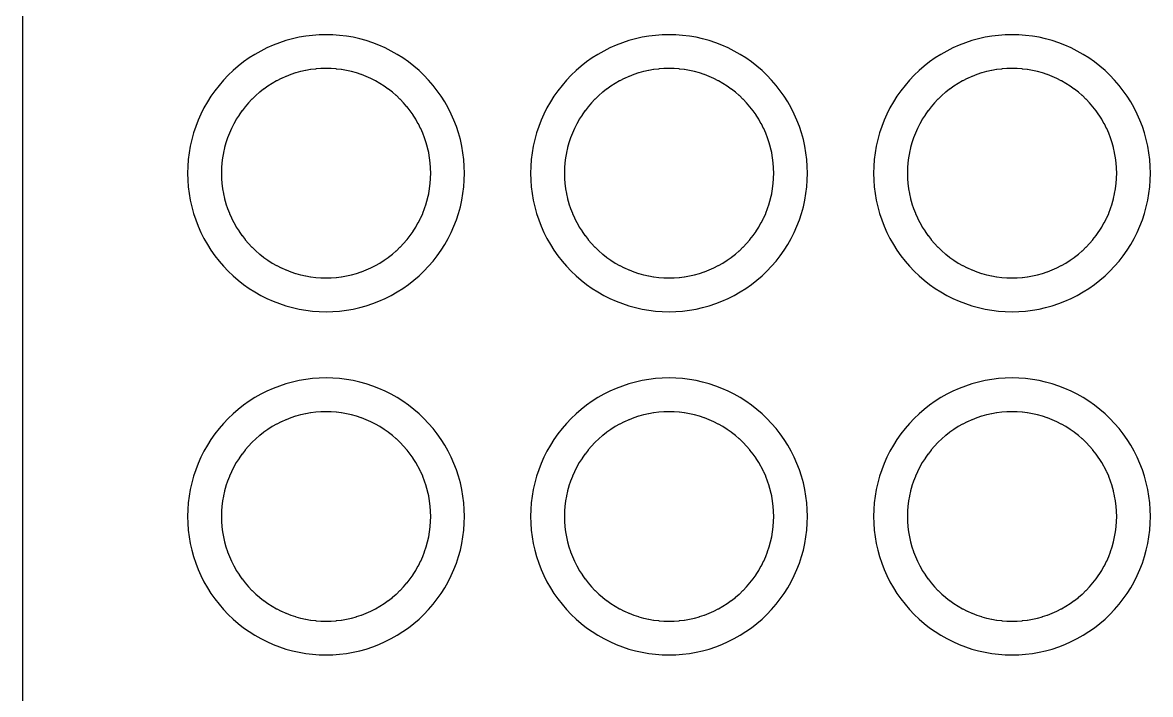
# Model space of a CAD drawing. Header units: millimetres. Extents: x -0.1 to 60, y -80 to 0.1.
# Drawn here: x -0.05 to 16.65, y -17.87 to -7.93 of the extents above; entities that cross this region are included whole.
import ezdxf

# ---------------------------------------------------------------- set-up
doc = ezdxf.new("R2010")
doc.units = ezdxf.units.MM

msp = doc.modelspace()

# ---------------------------------------------------------------- linework, layer by layer
for points in [[(-0.05, 0), (-0.05, -39.505)], [(6.495, -10.16), (6.493, -10.059), (6.485, -9.959), (6.473, -9.859), (6.456, -9.76), (6.434, -9.662), (6.407, -9.565), (6.375, -9.469), (6.339, -9.376), (6.298, -9.284), (6.253, -9.194), (6.203, -9.106), (6.15, -9.021), (6.092, -8.939), (6.03, -8.86), (5.964, -8.783), (5.895, -8.71), (5.822, -8.641), (5.745, -8.575), (5.666, -8.513), (5.584, -8.455), (5.499, -8.402), (5.411, -8.352), (5.321, -8.307), (5.229, -8.266), (5.136, -8.23), (5.04, -8.198), (4.943, -8.171), (4.845, -8.149), (4.746, -8.132), (4.646, -8.12), (4.546, -8.112), (4.445, -8.11), (4.344, -8.112), (4.244, -8.12), (4.144, -8.132), (4.045, -8.149), (3.947, -8.171), (3.85, -8.198), (3.754, -8.23), (3.661, -8.266), (3.569, -8.307), (3.479, -8.352), (3.391, -8.402), (3.306, -8.455), (3.224, -8.513), (3.145, -8.575), (3.068, -8.641), (2.995, -8.71), (2.926, -8.783), (2.86, -8.86), (2.798, -8.939), (2.74, -9.021), (2.687, -9.106), (2.637, -9.194), (2.592, -9.284), (2.551, -9.376), (2.515, -9.469), (2.483, -9.565), (2.456, -9.662), (2.434, -9.76), (2.417, -9.859), (2.405, -9.959), (2.397, -10.059), (2.395, -10.16), (2.397, -10.261), (2.405, -10.361), (2.417, -10.461), (2.434, -10.56), (2.456, -10.658), (2.483, -10.755), (2.515, -10.851), (2.551, -10.944), (2.592, -11.036), (2.637, -11.126), (2.687, -11.214), (2.74, -11.299), (2.798, -11.381), (2.86, -11.46), (2.926, -11.537), (2.995, -11.61), (3.068, -11.679), (3.145, -11.745), (3.224, -11.807), (3.306, -11.865), (3.391, -11.918), (3.479, -11.968), (3.569, -12.013), (3.661, -12.054), (3.754, -12.09), (3.85, -12.122), (3.947, -12.149), (4.045, -12.171), (4.144, -12.188), (4.244, -12.2), (4.344, -12.208), (4.445, -12.21), (4.546, -12.208), (4.646, -12.2), (4.746, -12.188), (4.845, -12.171), (4.943, -12.149), (5.04, -12.122), (5.136, -12.09), (5.229, -12.054), (5.321, -12.013), (5.411, -11.968), (5.499, -11.918), (5.584, -11.865), (5.666, -11.807), (5.745, -11.745), (5.822, -11.679), (5.895, -11.61), (5.964, -11.537), (6.03, -11.46), (6.092, -11.381), (6.15, -11.299), (6.203, -11.214), (6.253, -11.126), (6.298, -11.036), (6.339, -10.944), (6.375, -10.851), (6.407, -10.755), (6.434, -10.658), (6.456, -10.56), (6.473, -10.461), (6.485, -10.361), (6.493, -10.261), (6.495, -10.16)], [(11.575, -10.16), (11.573, -10.059), (11.565, -9.959), (11.553, -9.859), (11.536, -9.76), (11.514, -9.662), (11.487, -9.565), (11.455, -9.469), (11.419, -9.376), (11.378, -9.284), (11.333, -9.194), (11.283, -9.106), (11.23, -9.021), (11.172, -8.939), (11.11, -8.86), (11.044, -8.783), (10.975, -8.71), (10.902, -8.641), (10.825, -8.575), (10.746, -8.513), (10.664, -8.455), (10.579, -8.402), (10.491, -8.352), (10.401, -8.307), (10.309, -8.266), (10.216, -8.23), (10.12, -8.198), (10.023, -8.171), (9.925, -8.149), (9.826, -8.132), (9.726, -8.12), (9.626, -8.112), (9.525, -8.11), (9.424, -8.112), (9.324, -8.12), (9.224, -8.132), (9.125, -8.149), (9.027, -8.171), (8.93, -8.198), (8.834, -8.23), (8.741, -8.266), (8.649, -8.307), (8.559, -8.352), (8.471, -8.402), (8.386, -8.455), (8.304, -8.513), (8.225, -8.575), (8.148, -8.641), (8.075, -8.71), (8.006, -8.783), (7.94, -8.86), (7.878, -8.939), (7.82, -9.021), (7.767, -9.106), (7.717, -9.194), (7.672, -9.284), (7.631, -9.376), (7.595, -9.469), (7.563, -9.565), (7.536, -9.662), (7.514, -9.76), (7.497, -9.859), (7.485, -9.959), (7.477, -10.059), (7.475, -10.16), (7.477, -10.261), (7.485, -10.361), (7.497, -10.461), (7.514, -10.56), (7.536, -10.658), (7.563, -10.755), (7.595, -10.851), (7.631, -10.944), (7.672, -11.036), (7.717, -11.126), (7.767, -11.214), (7.82, -11.299), (7.878, -11.381), (7.94, -11.46), (8.006, -11.537), (8.075, -11.61), (8.148, -11.679), (8.225, -11.745), (8.304, -11.807), (8.386, -11.865), (8.471, -11.918), (8.559, -11.968), (8.649, -12.013), (8.741, -12.054), (8.834, -12.09), (8.93, -12.122), (9.027, -12.149), (9.125, -12.171), (9.224, -12.188), (9.324, -12.2), (9.424, -12.208), (9.525, -12.21), (9.626, -12.208), (9.726, -12.2), (9.826, -12.188), (9.925, -12.171), (10.023, -12.149), (10.12, -12.122), (10.216, -12.09), (10.309, -12.054), (10.401, -12.013), (10.491, -11.968), (10.579, -11.918), (10.664, -11.865), (10.746, -11.807), (10.825, -11.745), (10.902, -11.679), (10.975, -11.61), (11.044, -11.537), (11.11, -11.46), (11.172, -11.381), (11.23, -11.299), (11.283, -11.214), (11.333, -11.126), (11.378, -11.036), (11.419, -10.944), (11.455, -10.851), (11.487, -10.755), (11.514, -10.658), (11.536, -10.56), (11.553, -10.461), (11.565, -10.361), (11.573, -10.261), (11.575, -10.16)], [(16.655, -10.16), (16.653, -10.059), (16.645, -9.959), (16.633, -9.859), (16.616, -9.76), (16.594, -9.662), (16.567, -9.565), (16.535, -9.469), (16.499, -9.376), (16.458, -9.284), (16.413, -9.194), (16.363, -9.106), (16.31, -9.021), (16.252, -8.939), (16.19, -8.86), (16.124, -8.783), (16.055, -8.71), (15.982, -8.641), (15.905, -8.575), (15.826, -8.513), (15.744, -8.455), (15.659, -8.402), (15.571, -8.352), (15.481, -8.307), (15.389, -8.266), (15.296, -8.23), (15.2, -8.198), (15.103, -8.171), (15.005, -8.149), (14.906, -8.132), (14.806, -8.12), (14.706, -8.112), (14.605, -8.11), (14.504, -8.112), (14.404, -8.12), (14.304, -8.132), (14.205, -8.149), (14.107, -8.171), (14.01, -8.198), (13.914, -8.23), (13.821, -8.266), (13.729, -8.307), (13.639, -8.352), (13.551, -8.402), (13.466, -8.455), (13.384, -8.513), (13.305, -8.575), (13.228, -8.641), (13.155, -8.71), (13.086, -8.783), (13.02, -8.86), (12.958, -8.939), (12.9, -9.021), (12.847, -9.106), (12.797, -9.194), (12.752, -9.284), (12.711, -9.376), (12.675, -9.469), (12.643, -9.565), (12.616, -9.662), (12.594, -9.76), (12.577, -9.859), (12.565, -9.959), (12.557, -10.059), (12.555, -10.16), (12.557, -10.261), (12.565, -10.361), (12.577, -10.461), (12.594, -10.56), (12.616, -10.658), (12.643, -10.755), (12.675, -10.851), (12.711, -10.944), (12.752, -11.036), (12.797, -11.126), (12.847, -11.214), (12.9, -11.299), (12.958, -11.381), (13.02, -11.46), (13.086, -11.537), (13.155, -11.61), (13.228, -11.679), (13.305, -11.745), (13.384, -11.807), (13.466, -11.865), (13.551, -11.918), (13.639, -11.968), (13.729, -12.013), (13.821, -12.054), (13.914, -12.09), (14.01, -12.122), (14.107, -12.149), (14.205, -12.171), (14.304, -12.188), (14.404, -12.2), (14.504, -12.208), (14.605, -12.21), (14.706, -12.208), (14.806, -12.2), (14.906, -12.188), (15.005, -12.171), (15.103, -12.149), (15.2, -12.122), (15.296, -12.09), (15.389, -12.054), (15.481, -12.013), (15.571, -11.968), (15.659, -11.918), (15.744, -11.865), (15.826, -11.807), (15.905, -11.745), (15.982, -11.679), (16.055, -11.61), (16.124, -11.537), (16.19, -11.46), (16.252, -11.381), (16.31, -11.299), (16.363, -11.214), (16.413, -11.126), (16.458, -11.036), (16.499, -10.944), (16.535, -10.851), (16.567, -10.755), (16.594, -10.658), (16.616, -10.56), (16.633, -10.461), (16.645, -10.361), (16.653, -10.261), (16.655, -10.16)], [(5.995, -10.16), (5.995, -10.16), (5.995, -10.159), (5.993, -10.085), (5.993, -10.083), (5.988, -10.009), (5.987, -10.007), (5.978, -9.934), (5.978, -9.931), (5.965, -9.859), (5.965, -9.856), (5.949, -9.785), (5.948, -9.782), (5.929, -9.711), (5.928, -9.709), (5.905, -9.639), (5.904, -9.637), (5.877, -9.568), (5.877, -9.566), (5.847, -9.498), (5.846, -9.496), (5.813, -9.43), (5.811, -9.428), (5.775, -9.364), (5.774, -9.362), (5.734, -9.3), (5.733, -9.298), (5.691, -9.238), (5.689, -9.236), (5.644, -9.178), (5.642, -9.176), (5.594, -9.12), (5.593, -9.118), (5.542, -9.065), (5.54, -9.063), (5.487, -9.012), (5.485, -9.011), (5.429, -8.963), (5.427, -8.961), (5.369, -8.916), (5.367, -8.914), (5.307, -8.872), (5.305, -8.871), (5.243, -8.831), (5.241, -8.83), (5.177, -8.794), (5.175, -8.792), (5.109, -8.759), (5.107, -8.758), (5.039, -8.728), (5.037, -8.728), (4.968, -8.701), (4.966, -8.7), (4.896, -8.677), (4.894, -8.676), (4.823, -8.657), (4.82, -8.656), (4.749, -8.64), (4.746, -8.64), (4.674, -8.627), (4.671, -8.627), (4.598, -8.618), (4.596, -8.617), (4.522, -8.612), (4.52, -8.612), (4.446, -8.61), (4.444, -8.61), (4.37, -8.612), (4.368, -8.612), (4.294, -8.617), (4.292, -8.618), (4.219, -8.627), (4.216, -8.627), (4.144, -8.64), (4.141, -8.64), (4.07, -8.656), (4.067, -8.657), (3.996, -8.676), (3.994, -8.677), (3.924, -8.7), (3.922, -8.701), (3.853, -8.728), (3.851, -8.728), (3.783, -8.758), (3.781, -8.759), (3.715, -8.792), (3.713, -8.794), (3.649, -8.83), (3.647, -8.831), (3.585, -8.871), (3.583, -8.872), (3.523, -8.914), (3.521, -8.916), (3.463, -8.961), (3.461, -8.963), (3.405, -9.011), (3.403, -9.012), (3.35, -9.063), (3.348, -9.065), (3.297, -9.118), (3.296, -9.12), (3.248, -9.176), (3.246, -9.178), (3.201, -9.236), (3.199, -9.238), (3.157, -9.298), (3.156, -9.3), (3.116, -9.362), (3.115, -9.364), (3.079, -9.428), (3.077, -9.43), (3.044, -9.496), (3.043, -9.498), (3.013, -9.566), (3.013, -9.568), (2.986, -9.637), (2.985, -9.639), (2.962, -9.709), (2.961, -9.711), (2.942, -9.782), (2.941, -9.785), (2.925, -9.856), (2.925, -9.859), (2.912, -9.931), (2.912, -9.934), (2.903, -10.007), (2.902, -10.009), (2.897, -10.083), (2.897, -10.085), (2.895, -10.159), (2.895, -10.161), (2.897, -10.235), (2.897, -10.237), (2.902, -10.311), (2.903, -10.313), (2.912, -10.386), (2.912, -10.389), (2.925, -10.461), (2.925, -10.464), (2.941, -10.535), (2.942, -10.538), (2.961, -10.609), (2.962, -10.611), (2.985, -10.681), (2.986, -10.683), (3.013, -10.752), (3.013, -10.754), (3.043, -10.822), (3.044, -10.824), (3.077, -10.89), (3.079, -10.892), (3.115, -10.956), (3.116, -10.958), (3.156, -11.02), (3.157, -11.022), (3.199, -11.082), (3.201, -11.084), (3.246, -11.142), (3.248, -11.144), (3.296, -11.2), (3.297, -11.202), (3.348, -11.255), (3.35, -11.257), (3.403, -11.308), (3.405, -11.309), (3.461, -11.357), (3.463, -11.359), (3.521, -11.404), (3.523, -11.406), (3.583, -11.448), (3.585, -11.449), (3.647, -11.489), (3.649, -11.49), (3.713, -11.526), (3.715, -11.528), (3.781, -11.561), (3.783, -11.562), (3.851, -11.592), (3.853, -11.592), (3.922, -11.619), (3.924, -11.62), (3.994, -11.643), (3.996, -11.644), (4.067, -11.663), (4.07, -11.664), (4.141, -11.68), (4.144, -11.68), (4.216, -11.693), (4.219, -11.693), (4.292, -11.702), (4.294, -11.703), (4.368, -11.708), (4.37, -11.708), (4.444, -11.71), (4.446, -11.71), (4.52, -11.708), (4.522, -11.708), (4.596, -11.703), (4.598, -11.702), (4.671, -11.693), (4.674, -11.693), (4.746, -11.68), (4.749, -11.68), (4.82, -11.664), (4.823, -11.663), (4.894, -11.644), (4.896, -11.643), (4.966, -11.62), (4.968, -11.619), (5.037, -11.592), (5.039, -11.592), (5.107, -11.562), (5.109, -11.561), (5.175, -11.528), (5.177, -11.526), (5.241, -11.49), (5.243, -11.489), (5.305, -11.449), (5.307, -11.448), (5.367, -11.406), (5.369, -11.404), (5.427, -11.359), (5.429, -11.357), (5.485, -11.309), (5.487, -11.308), (5.54, -11.257), (5.542, -11.255), (5.593, -11.202), (5.594, -11.2), (5.642, -11.144), (5.644, -11.142), (5.689, -11.084), (5.691, -11.082), (5.733, -11.022), (5.734, -11.02), (5.774, -10.958), (5.775, -10.956), (5.811, -10.892), (5.813, -10.89), (5.846, -10.824), (5.847, -10.822), (5.877, -10.754), (5.877, -10.752), (5.904, -10.683), (5.905, -10.681), (5.928, -10.611), (5.929, -10.609), (5.948, -10.538), (5.949, -10.535), (5.965, -10.464), (5.965, -10.461), (5.978, -10.389), (5.978, -10.386), (5.987, -10.313), (5.988, -10.311), (5.993, -10.237), (5.993, -10.235), (5.995, -10.161), (5.995, -10.16)], [(11.075, -10.16), (11.075, -10.16), (11.075, -10.159), (11.073, -10.085), (11.073, -10.083), (11.068, -10.009), (11.067, -10.007), (11.058, -9.934), (11.058, -9.931), (11.045, -9.859), (11.045, -9.856), (11.029, -9.785), (11.028, -9.782), (11.009, -9.711), (11.008, -9.709), (10.985, -9.639), (10.984, -9.637), (10.957, -9.568), (10.957, -9.566), (10.927, -9.498), (10.926, -9.496), (10.893, -9.43), (10.891, -9.428), (10.855, -9.364), (10.854, -9.362), (10.814, -9.3), (10.813, -9.298), (10.771, -9.238), (10.769, -9.236), (10.724, -9.178), (10.722, -9.176), (10.674, -9.12), (10.673, -9.118), (10.622, -9.065), (10.62, -9.063), (10.567, -9.012), (10.565, -9.011), (10.509, -8.963), (10.507, -8.961), (10.449, -8.916), (10.447, -8.914), (10.387, -8.872), (10.385, -8.871), (10.323, -8.831), (10.321, -8.83), (10.257, -8.794), (10.255, -8.792), (10.189, -8.759), (10.187, -8.758), (10.119, -8.728), (10.117, -8.728), (10.048, -8.701), (10.046, -8.7), (9.976, -8.677), (9.974, -8.676), (9.903, -8.657), (9.9, -8.656), (9.829, -8.64), (9.826, -8.64), (9.754, -8.627), (9.751, -8.627), (9.678, -8.618), (9.676, -8.617), (9.602, -8.612), (9.6, -8.612), (9.526, -8.61), (9.524, -8.61), (9.45, -8.612), (9.448, -8.612), (9.374, -8.617), (9.372, -8.618), (9.299, -8.627), (9.296, -8.627), (9.224, -8.64), (9.221, -8.64), (9.15, -8.656), (9.147, -8.657), (9.076, -8.676), (9.074, -8.677), (9.004, -8.7), (9.002, -8.701), (8.933, -8.728), (8.931, -8.728), (8.863, -8.758), (8.861, -8.759), (8.795, -8.792), (8.793, -8.794), (8.729, -8.83), (8.727, -8.831), (8.665, -8.871), (8.663, -8.872), (8.603, -8.914), (8.601, -8.916), (8.543, -8.961), (8.541, -8.963), (8.485, -9.011), (8.483, -9.012), (8.43, -9.063), (8.428, -9.065), (8.377, -9.118), (8.376, -9.12), (8.328, -9.176), (8.326, -9.178), (8.281, -9.236), (8.279, -9.238), (8.237, -9.298), (8.236, -9.3), (8.196, -9.362), (8.195, -9.364), (8.159, -9.428), (8.157, -9.43), (8.124, -9.496), (8.123, -9.498), (8.093, -9.566), (8.093, -9.568), (8.066, -9.637), (8.065, -9.639), (8.042, -9.709), (8.041, -9.711), (8.022, -9.782), (8.021, -9.785), (8.005, -9.856), (8.005, -9.859), (7.992, -9.931), (7.992, -9.934), (7.983, -10.007), (7.982, -10.009), (7.977, -10.083), (7.977, -10.085), (7.975, -10.159), (7.975, -10.161), (7.977, -10.235), (7.977, -10.237), (7.982, -10.311), (7.983, -10.313), (7.992, -10.386), (7.992, -10.389), (8.005, -10.461), (8.005, -10.464), (8.021, -10.535), (8.022, -10.538), (8.041, -10.609), (8.042, -10.611), (8.065, -10.681), (8.066, -10.683), (8.093, -10.752), (8.093, -10.754), (8.123, -10.822), (8.124, -10.824), (8.157, -10.89), (8.159, -10.892), (8.195, -10.956), (8.196, -10.958), (8.236, -11.02), (8.237, -11.022), (8.279, -11.082), (8.281, -11.084), (8.326, -11.142), (8.328, -11.144), (8.376, -11.2), (8.377, -11.202), (8.428, -11.255), (8.43, -11.257), (8.483, -11.308), (8.485, -11.309), (8.541, -11.357), (8.543, -11.359), (8.601, -11.404), (8.603, -11.406), (8.663, -11.448), (8.665, -11.449), (8.727, -11.489), (8.729, -11.49), (8.793, -11.526), (8.795, -11.528), (8.861, -11.561), (8.863, -11.562), (8.931, -11.592), (8.933, -11.592), (9.002, -11.619), (9.004, -11.62), (9.074, -11.643), (9.076, -11.644), (9.147, -11.663), (9.15, -11.664), (9.221, -11.68), (9.224, -11.68), (9.296, -11.693), (9.299, -11.693), (9.372, -11.702), (9.374, -11.703), (9.448, -11.708), (9.45, -11.708), (9.524, -11.71), (9.526, -11.71), (9.6, -11.708), (9.602, -11.708), (9.676, -11.703), (9.678, -11.702), (9.751, -11.693), (9.754, -11.693), (9.826, -11.68), (9.829, -11.68), (9.9, -11.664), (9.903, -11.663), (9.974, -11.644), (9.976, -11.643), (10.046, -11.62), (10.048, -11.619), (10.117, -11.592), (10.119, -11.592), (10.187, -11.562), (10.189, -11.561), (10.255, -11.528), (10.257, -11.526), (10.321, -11.49), (10.323, -11.489), (10.385, -11.449), (10.387, -11.448), (10.447, -11.406), (10.449, -11.404), (10.507, -11.359), (10.509, -11.357), (10.565, -11.309), (10.567, -11.308), (10.62, -11.257), (10.622, -11.255), (10.673, -11.202), (10.674, -11.2), (10.722, -11.144), (10.724, -11.142), (10.769, -11.084), (10.771, -11.082), (10.813, -11.022), (10.814, -11.02), (10.854, -10.958), (10.855, -10.956), (10.891, -10.892), (10.893, -10.89), (10.926, -10.824), (10.927, -10.822), (10.957, -10.754), (10.957, -10.752), (10.984, -10.683), (10.985, -10.681), (11.008, -10.611), (11.009, -10.609), (11.028, -10.538), (11.029, -10.535), (11.045, -10.464), (11.045, -10.461), (11.058, -10.389), (11.058, -10.386), (11.067, -10.313), (11.068, -10.311), (11.073, -10.237), (11.073, -10.235), (11.075, -10.161), (11.075, -10.16)], [(16.155, -10.16), (16.155, -10.16), (16.155, -10.159), (16.153, -10.085), (16.153, -10.083), (16.148, -10.009), (16.147, -10.007), (16.138, -9.934), (16.138, -9.931), (16.125, -9.859), (16.125, -9.856), (16.109, -9.785), (16.108, -9.782), (16.089, -9.711), (16.088, -9.709), (16.065, -9.639), (16.064, -9.637), (16.037, -9.568), (16.037, -9.566), (16.007, -9.498), (16.006, -9.496), (15.973, -9.43), (15.971, -9.428), (15.935, -9.364), (15.934, -9.362), (15.894, -9.3), (15.893, -9.298), (15.851, -9.238), (15.849, -9.236), (15.804, -9.178), (15.802, -9.176), (15.754, -9.12), (15.753, -9.118), (15.702, -9.065), (15.7, -9.063), (15.647, -9.012), (15.645, -9.011), (15.589, -8.963), (15.587, -8.961), (15.529, -8.916), (15.527, -8.914), (15.467, -8.872), (15.465, -8.871), (15.403, -8.831), (15.401, -8.83), (15.337, -8.794), (15.335, -8.792), (15.269, -8.759), (15.267, -8.758), (15.199, -8.728), (15.197, -8.728), (15.128, -8.701), (15.126, -8.7), (15.056, -8.677), (15.054, -8.676), (14.983, -8.657), (14.98, -8.656), (14.909, -8.64), (14.906, -8.64), (14.834, -8.627), (14.831, -8.627), (14.758, -8.618), (14.756, -8.617), (14.682, -8.612), (14.68, -8.612), (14.606, -8.61), (14.604, -8.61), (14.53, -8.612), (14.528, -8.612), (14.454, -8.617), (14.452, -8.618), (14.379, -8.627), (14.376, -8.627), (14.304, -8.64), (14.301, -8.64), (14.23, -8.656), (14.227, -8.657), (14.156, -8.676), (14.154, -8.677), (14.084, -8.7), (14.082, -8.701), (14.013, -8.728), (14.011, -8.728), (13.943, -8.758), (13.941, -8.759), (13.875, -8.792), (13.873, -8.794), (13.809, -8.83), (13.807, -8.831), (13.745, -8.871), (13.743, -8.872), (13.683, -8.914), (13.681, -8.916), (13.623, -8.961), (13.621, -8.963), (13.565, -9.011), (13.563, -9.012), (13.51, -9.063), (13.508, -9.065), (13.457, -9.118), (13.456, -9.12), (13.408, -9.176), (13.406, -9.178), (13.361, -9.236), (13.359, -9.238), (13.317, -9.298), (13.316, -9.3), (13.276, -9.362), (13.275, -9.364), (13.239, -9.428), (13.237, -9.43), (13.204, -9.496), (13.203, -9.498), (13.173, -9.566), (13.173, -9.568), (13.146, -9.637), (13.145, -9.639), (13.122, -9.709), (13.121, -9.711), (13.102, -9.782), (13.101, -9.785), (13.085, -9.856), (13.085, -9.859), (13.072, -9.931), (13.072, -9.934), (13.063, -10.007), (13.062, -10.009), (13.057, -10.083), (13.057, -10.085), (13.055, -10.159), (13.055, -10.161), (13.057, -10.235), (13.057, -10.237), (13.062, -10.311), (13.063, -10.313), (13.072, -10.386), (13.072, -10.389), (13.085, -10.461), (13.085, -10.464), (13.101, -10.535), (13.102, -10.538), (13.121, -10.609), (13.122, -10.611), (13.145, -10.681), (13.146, -10.683), (13.173, -10.752), (13.173, -10.754), (13.203, -10.822), (13.204, -10.824), (13.237, -10.89), (13.239, -10.892), (13.275, -10.956), (13.276, -10.958), (13.316, -11.02), (13.317, -11.022), (13.359, -11.082), (13.361, -11.084), (13.406, -11.142), (13.408, -11.144), (13.456, -11.2), (13.457, -11.202), (13.508, -11.255), (13.51, -11.257), (13.563, -11.308), (13.565, -11.309), (13.621, -11.357), (13.623, -11.359), (13.681, -11.404), (13.683, -11.406), (13.743, -11.448), (13.745, -11.449), (13.807, -11.489), (13.809, -11.49), (13.873, -11.526), (13.875, -11.528), (13.941, -11.561), (13.943, -11.562), (14.011, -11.592), (14.013, -11.592), (14.082, -11.619), (14.084, -11.62), (14.154, -11.643), (14.156, -11.644), (14.227, -11.663), (14.23, -11.664), (14.301, -11.68), (14.304, -11.68), (14.376, -11.693), (14.379, -11.693), (14.452, -11.702), (14.454, -11.703), (14.528, -11.708), (14.53, -11.708), (14.604, -11.71), (14.606, -11.71), (14.68, -11.708), (14.682, -11.708), (14.756, -11.703), (14.758, -11.702), (14.831, -11.693), (14.834, -11.693), (14.906, -11.68), (14.909, -11.68), (14.98, -11.664), (14.983, -11.663), (15.054, -11.644), (15.056, -11.643), (15.126, -11.62), (15.128, -11.619), (15.197, -11.592), (15.199, -11.592), (15.267, -11.562), (15.269, -11.561), (15.335, -11.528), (15.337, -11.526), (15.401, -11.49), (15.403, -11.489), (15.465, -11.449), (15.467, -11.448), (15.527, -11.406), (15.529, -11.404), (15.587, -11.359), (15.589, -11.357), (15.645, -11.309), (15.647, -11.308), (15.7, -11.257), (15.702, -11.255), (15.753, -11.202), (15.754, -11.2), (15.802, -11.144), (15.804, -11.142), (15.849, -11.084), (15.851, -11.082), (15.893, -11.022), (15.894, -11.02), (15.934, -10.958), (15.935, -10.956), (15.971, -10.892), (15.973, -10.89), (16.006, -10.824), (16.007, -10.822), (16.037, -10.754), (16.037, -10.752), (16.064, -10.683), (16.065, -10.681), (16.088, -10.611), (16.089, -10.609), (16.108, -10.538), (16.109, -10.535), (16.125, -10.464), (16.125, -10.461), (16.138, -10.389), (16.138, -10.386), (16.147, -10.313), (16.148, -10.311), (16.153, -10.237), (16.153, -10.235), (16.155, -10.161), (16.155, -10.16)], [(6.495, -15.24), (6.493, -15.139), (6.485, -15.039), (6.473, -14.939), (6.456, -14.84), (6.434, -14.742), (6.407, -14.645), (6.375, -14.549), (6.339, -14.456), (6.298, -14.364), (6.253, -14.274), (6.203, -14.186), (6.15, -14.101), (6.092, -14.019), (6.03, -13.94), (5.964, -13.863), (5.895, -13.79), (5.822, -13.721), (5.745, -13.655), (5.666, -13.593), (5.584, -13.535), (5.499, -13.482), (5.411, -13.432), (5.321, -13.387), (5.229, -13.346), (5.136, -13.31), (5.04, -13.278), (4.943, -13.251), (4.845, -13.229), (4.746, -13.212), (4.646, -13.2), (4.546, -13.192), (4.445, -13.19), (4.344, -13.192), (4.244, -13.2), (4.144, -13.212), (4.045, -13.229), (3.947, -13.251), (3.85, -13.278), (3.754, -13.31), (3.661, -13.346), (3.569, -13.387), (3.479, -13.432), (3.391, -13.482), (3.306, -13.535), (3.224, -13.593), (3.145, -13.655), (3.068, -13.721), (2.995, -13.79), (2.926, -13.863), (2.86, -13.94), (2.798, -14.019), (2.74, -14.101), (2.687, -14.186), (2.637, -14.274), (2.592, -14.364), (2.551, -14.456), (2.515, -14.549), (2.483, -14.645), (2.456, -14.742), (2.434, -14.84), (2.417, -14.939), (2.405, -15.039), (2.397, -15.139), (2.395, -15.24), (2.397, -15.341), (2.405, -15.441), (2.417, -15.541), (2.434, -15.64), (2.456, -15.738), (2.483, -15.835), (2.515, -15.931), (2.551, -16.024), (2.592, -16.116), (2.637, -16.206), (2.687, -16.294), (2.74, -16.379), (2.798, -16.461), (2.86, -16.54), (2.926, -16.617), (2.995, -16.69), (3.068, -16.759), (3.145, -16.825), (3.224, -16.887), (3.306, -16.945), (3.391, -16.998), (3.479, -17.048), (3.569, -17.093), (3.661, -17.134), (3.754, -17.17), (3.85, -17.202), (3.947, -17.229), (4.045, -17.251), (4.144, -17.268), (4.244, -17.28), (4.344, -17.288), (4.445, -17.29), (4.546, -17.288), (4.646, -17.28), (4.746, -17.268), (4.845, -17.251), (4.943, -17.229), (5.04, -17.202), (5.136, -17.17), (5.229, -17.134), (5.321, -17.093), (5.411, -17.048), (5.499, -16.998), (5.584, -16.945), (5.666, -16.887), (5.745, -16.825), (5.822, -16.759), (5.895, -16.69), (5.964, -16.617), (6.03, -16.54), (6.092, -16.461), (6.15, -16.379), (6.203, -16.294), (6.253, -16.206), (6.298, -16.116), (6.339, -16.024), (6.375, -15.931), (6.407, -15.835), (6.434, -15.738), (6.456, -15.64), (6.473, -15.541), (6.485, -15.441), (6.493, -15.341), (6.495, -15.24)], [(11.575, -15.24), (11.573, -15.139), (11.565, -15.039), (11.553, -14.939), (11.536, -14.84), (11.514, -14.742), (11.487, -14.645), (11.455, -14.549), (11.419, -14.456), (11.378, -14.364), (11.333, -14.274), (11.283, -14.186), (11.23, -14.101), (11.172, -14.019), (11.11, -13.94), (11.044, -13.863), (10.975, -13.79), (10.902, -13.721), (10.825, -13.655), (10.746, -13.593), (10.664, -13.535), (10.579, -13.482), (10.491, -13.432), (10.401, -13.387), (10.309, -13.346), (10.216, -13.31), (10.12, -13.278), (10.023, -13.251), (9.925, -13.229), (9.826, -13.212), (9.726, -13.2), (9.626, -13.192), (9.525, -13.19), (9.424, -13.192), (9.324, -13.2), (9.224, -13.212), (9.125, -13.229), (9.027, -13.251), (8.93, -13.278), (8.834, -13.31), (8.741, -13.346), (8.649, -13.387), (8.559, -13.432), (8.471, -13.482), (8.386, -13.535), (8.304, -13.593), (8.225, -13.655), (8.148, -13.721), (8.075, -13.79), (8.006, -13.863), (7.94, -13.94), (7.878, -14.019), (7.82, -14.101), (7.767, -14.186), (7.717, -14.274), (7.672, -14.364), (7.631, -14.456), (7.595, -14.549), (7.563, -14.645), (7.536, -14.742), (7.514, -14.84), (7.497, -14.939), (7.485, -15.039), (7.477, -15.139), (7.475, -15.24), (7.477, -15.341), (7.485, -15.441), (7.497, -15.541), (7.514, -15.64), (7.536, -15.738), (7.563, -15.835), (7.595, -15.931), (7.631, -16.024), (7.672, -16.116), (7.717, -16.206), (7.767, -16.294), (7.82, -16.379), (7.878, -16.461), (7.94, -16.54), (8.006, -16.617), (8.075, -16.69), (8.148, -16.759), (8.225, -16.825), (8.304, -16.887), (8.386, -16.945), (8.471, -16.998), (8.559, -17.048), (8.649, -17.093), (8.741, -17.134), (8.834, -17.17), (8.93, -17.202), (9.027, -17.229), (9.125, -17.251), (9.224, -17.268), (9.324, -17.28), (9.424, -17.288), (9.525, -17.29), (9.626, -17.288), (9.726, -17.28), (9.826, -17.268), (9.925, -17.251), (10.023, -17.229), (10.12, -17.202), (10.216, -17.17), (10.309, -17.134), (10.401, -17.093), (10.491, -17.048), (10.579, -16.998), (10.664, -16.945), (10.746, -16.887), (10.825, -16.825), (10.902, -16.759), (10.975, -16.69), (11.044, -16.617), (11.11, -16.54), (11.172, -16.461), (11.23, -16.379), (11.283, -16.294), (11.333, -16.206), (11.378, -16.116), (11.419, -16.024), (11.455, -15.931), (11.487, -15.835), (11.514, -15.738), (11.536, -15.64), (11.553, -15.541), (11.565, -15.441), (11.573, -15.341), (11.575, -15.24)], [(16.655, -15.24), (16.653, -15.139), (16.645, -15.039), (16.633, -14.939), (16.616, -14.84), (16.594, -14.742), (16.567, -14.645), (16.535, -14.549), (16.499, -14.456), (16.458, -14.364), (16.413, -14.274), (16.363, -14.186), (16.31, -14.101), (16.252, -14.019), (16.19, -13.94), (16.124, -13.863), (16.055, -13.79), (15.982, -13.721), (15.905, -13.655), (15.826, -13.593), (15.744, -13.535), (15.659, -13.482), (15.571, -13.432), (15.481, -13.387), (15.389, -13.346), (15.296, -13.31), (15.2, -13.278), (15.103, -13.251), (15.005, -13.229), (14.906, -13.212), (14.806, -13.2), (14.706, -13.192), (14.605, -13.19), (14.504, -13.192), (14.404, -13.2), (14.304, -13.212), (14.205, -13.229), (14.107, -13.251), (14.01, -13.278), (13.914, -13.31), (13.821, -13.346), (13.729, -13.387), (13.639, -13.432), (13.551, -13.482), (13.466, -13.535), (13.384, -13.593), (13.305, -13.655), (13.228, -13.721), (13.155, -13.79), (13.086, -13.863), (13.02, -13.94), (12.958, -14.019), (12.9, -14.101), (12.847, -14.186), (12.797, -14.274), (12.752, -14.364), (12.711, -14.456), (12.675, -14.549), (12.643, -14.645), (12.616, -14.742), (12.594, -14.84), (12.577, -14.939), (12.565, -15.039), (12.557, -15.139), (12.555, -15.24), (12.557, -15.341), (12.565, -15.441), (12.577, -15.541), (12.594, -15.64), (12.616, -15.738), (12.643, -15.835), (12.675, -15.931), (12.711, -16.024), (12.752, -16.116), (12.797, -16.206), (12.847, -16.294), (12.9, -16.379), (12.958, -16.461), (13.02, -16.54), (13.086, -16.617), (13.155, -16.69), (13.228, -16.759), (13.305, -16.825), (13.384, -16.887), (13.466, -16.945), (13.551, -16.998), (13.639, -17.048), (13.729, -17.093), (13.821, -17.134), (13.914, -17.17), (14.01, -17.202), (14.107, -17.229), (14.205, -17.251), (14.304, -17.268), (14.404, -17.28), (14.504, -17.288), (14.605, -17.29), (14.706, -17.288), (14.806, -17.28), (14.906, -17.268), (15.005, -17.251), (15.103, -17.229), (15.2, -17.202), (15.296, -17.17), (15.389, -17.134), (15.481, -17.093), (15.571, -17.048), (15.659, -16.998), (15.744, -16.945), (15.826, -16.887), (15.905, -16.825), (15.982, -16.759), (16.055, -16.69), (16.124, -16.617), (16.19, -16.54), (16.252, -16.461), (16.31, -16.379), (16.363, -16.294), (16.413, -16.206), (16.458, -16.116), (16.499, -16.024), (16.535, -15.931), (16.567, -15.835), (16.594, -15.738), (16.616, -15.64), (16.633, -15.541), (16.645, -15.441), (16.653, -15.341), (16.655, -15.24)], [(5.995, -15.24), (5.995, -15.24), (5.995, -15.239), (5.993, -15.165), (5.993, -15.163), (5.988, -15.089), (5.987, -15.087), (5.978, -15.014), (5.978, -15.011), (5.965, -14.939), (5.965, -14.936), (5.949, -14.865), (5.948, -14.862), (5.929, -14.791), (5.928, -14.789), (5.905, -14.719), (5.904, -14.717), (5.877, -14.648), (5.877, -14.646), (5.847, -14.578), (5.846, -14.576), (5.813, -14.51), (5.811, -14.508), (5.775, -14.444), (5.774, -14.442), (5.734, -14.38), (5.733, -14.378), (5.691, -14.318), (5.689, -14.316), (5.644, -14.258), (5.642, -14.256), (5.594, -14.2), (5.593, -14.198), (5.542, -14.145), (5.54, -14.143), (5.487, -14.092), (5.485, -14.091), (5.429, -14.043), (5.427, -14.041), (5.369, -13.996), (5.367, -13.994), (5.307, -13.952), (5.305, -13.951), (5.243, -13.911), (5.241, -13.91), (5.177, -13.874), (5.175, -13.872), (5.109, -13.839), (5.107, -13.838), (5.039, -13.808), (5.037, -13.808), (4.968, -13.781), (4.966, -13.78), (4.896, -13.757), (4.894, -13.756), (4.823, -13.737), (4.82, -13.736), (4.749, -13.72), (4.746, -13.72), (4.674, -13.707), (4.671, -13.707), (4.598, -13.698), (4.596, -13.697), (4.522, -13.692), (4.52, -13.692), (4.446, -13.69), (4.444, -13.69), (4.37, -13.692), (4.368, -13.692), (4.294, -13.697), (4.292, -13.698), (4.219, -13.707), (4.216, -13.707), (4.144, -13.72), (4.141, -13.72), (4.07, -13.736), (4.067, -13.737), (3.996, -13.756), (3.994, -13.757), (3.924, -13.78), (3.922, -13.781), (3.853, -13.808), (3.851, -13.808), (3.783, -13.838), (3.781, -13.839), (3.715, -13.872), (3.713, -13.874), (3.649, -13.91), (3.647, -13.911), (3.585, -13.951), (3.583, -13.952), (3.523, -13.994), (3.521, -13.996), (3.463, -14.041), (3.461, -14.043), (3.405, -14.091), (3.403, -14.092), (3.35, -14.143), (3.348, -14.145), (3.297, -14.198), (3.296, -14.2), (3.248, -14.256), (3.246, -14.258), (3.201, -14.316), (3.199, -14.318), (3.157, -14.378), (3.156, -14.38), (3.116, -14.442), (3.115, -14.444), (3.079, -14.508), (3.077, -14.51), (3.044, -14.576), (3.043, -14.578), (3.013, -14.646), (3.013, -14.648), (2.986, -14.717), (2.985, -14.719), (2.962, -14.789), (2.961, -14.791), (2.942, -14.862), (2.941, -14.865), (2.925, -14.936), (2.925, -14.939), (2.912, -15.011), (2.912, -15.014), (2.903, -15.087), (2.902, -15.089), (2.897, -15.163), (2.897, -15.165), (2.895, -15.239), (2.895, -15.241), (2.897, -15.315), (2.897, -15.317), (2.902, -15.391), (2.903, -15.393), (2.912, -15.466), (2.912, -15.469), (2.925, -15.541), (2.925, -15.544), (2.941, -15.615), (2.942, -15.618), (2.961, -15.689), (2.962, -15.691), (2.985, -15.761), (2.986, -15.763), (3.013, -15.832), (3.013, -15.834), (3.043, -15.902), (3.044, -15.904), (3.077, -15.97), (3.079, -15.972), (3.115, -16.036), (3.116, -16.038), (3.156, -16.1), (3.157, -16.102), (3.199, -16.162), (3.201, -16.164), (3.246, -16.222), (3.248, -16.224), (3.296, -16.28), (3.297, -16.282), (3.348, -16.335), (3.35, -16.337), (3.403, -16.388), (3.405, -16.389), (3.461, -16.437), (3.463, -16.439), (3.521, -16.484), (3.523, -16.486), (3.583, -16.528), (3.585, -16.529), (3.647, -16.569), (3.649, -16.57), (3.713, -16.606), (3.715, -16.608), (3.781, -16.641), (3.783, -16.642), (3.851, -16.672), (3.853, -16.672), (3.922, -16.699), (3.924, -16.7), (3.994, -16.723), (3.996, -16.724), (4.067, -16.743), (4.07, -16.744), (4.141, -16.76), (4.144, -16.76), (4.216, -16.773), (4.219, -16.773), (4.292, -16.782), (4.294, -16.783), (4.368, -16.788), (4.37, -16.788), (4.444, -16.79), (4.446, -16.79), (4.52, -16.788), (4.522, -16.788), (4.596, -16.783), (4.598, -16.782), (4.671, -16.773), (4.674, -16.773), (4.746, -16.76), (4.749, -16.76), (4.82, -16.744), (4.823, -16.743), (4.894, -16.724), (4.896, -16.723), (4.966, -16.7), (4.968, -16.699), (5.037, -16.672), (5.039, -16.672), (5.107, -16.642), (5.109, -16.641), (5.175, -16.608), (5.177, -16.606), (5.241, -16.57), (5.243, -16.569), (5.305, -16.529), (5.307, -16.528), (5.367, -16.486), (5.369, -16.484), (5.427, -16.439), (5.429, -16.437), (5.485, -16.389), (5.487, -16.388), (5.54, -16.337), (5.542, -16.335), (5.593, -16.282), (5.594, -16.28), (5.642, -16.224), (5.644, -16.222), (5.689, -16.164), (5.691, -16.162), (5.733, -16.102), (5.734, -16.1), (5.774, -16.038), (5.775, -16.036), (5.811, -15.972), (5.813, -15.97), (5.846, -15.904), (5.847, -15.902), (5.877, -15.834), (5.877, -15.832), (5.904, -15.763), (5.905, -15.761), (5.928, -15.691), (5.929, -15.689), (5.948, -15.618), (5.949, -15.615), (5.965, -15.544), (5.965, -15.541), (5.978, -15.469), (5.978, -15.466), (5.987, -15.393), (5.988, -15.391), (5.993, -15.317), (5.993, -15.315), (5.995, -15.241), (5.995, -15.24)], [(11.075, -15.24), (11.075, -15.24), (11.075, -15.239), (11.073, -15.165), (11.073, -15.163), (11.068, -15.089), (11.067, -15.087), (11.058, -15.014), (11.058, -15.011), (11.045, -14.939), (11.045, -14.936), (11.029, -14.865), (11.028, -14.862), (11.009, -14.791), (11.008, -14.789), (10.985, -14.719), (10.984, -14.717), (10.957, -14.648), (10.957, -14.646), (10.927, -14.578), (10.926, -14.576), (10.893, -14.51), (10.891, -14.508), (10.855, -14.444), (10.854, -14.442), (10.814, -14.38), (10.813, -14.378), (10.771, -14.318), (10.769, -14.316), (10.724, -14.258), (10.722, -14.256), (10.674, -14.2), (10.673, -14.198), (10.622, -14.145), (10.62, -14.143), (10.567, -14.092), (10.565, -14.091), (10.509, -14.043), (10.507, -14.041), (10.449, -13.996), (10.447, -13.994), (10.387, -13.952), (10.385, -13.951), (10.323, -13.911), (10.321, -13.91), (10.257, -13.874), (10.255, -13.872), (10.189, -13.839), (10.187, -13.838), (10.119, -13.808), (10.117, -13.808), (10.048, -13.781), (10.046, -13.78), (9.976, -13.757), (9.974, -13.756), (9.903, -13.737), (9.9, -13.736), (9.829, -13.72), (9.826, -13.72), (9.754, -13.707), (9.751, -13.707), (9.678, -13.698), (9.676, -13.697), (9.602, -13.692), (9.6, -13.692), (9.526, -13.69), (9.524, -13.69), (9.45, -13.692), (9.448, -13.692), (9.374, -13.697), (9.372, -13.698), (9.299, -13.707), (9.296, -13.707), (9.224, -13.72), (9.221, -13.72), (9.15, -13.736), (9.147, -13.737), (9.076, -13.756), (9.074, -13.757), (9.004, -13.78), (9.002, -13.781), (8.933, -13.808), (8.931, -13.808), (8.863, -13.838), (8.861, -13.839), (8.795, -13.872), (8.793, -13.874), (8.729, -13.91), (8.727, -13.911), (8.665, -13.951), (8.663, -13.952), (8.603, -13.994), (8.601, -13.996), (8.543, -14.041), (8.541, -14.043), (8.485, -14.091), (8.483, -14.092), (8.43, -14.143), (8.428, -14.145), (8.377, -14.198), (8.376, -14.2), (8.328, -14.256), (8.326, -14.258), (8.281, -14.316), (8.279, -14.318), (8.237, -14.378), (8.236, -14.38), (8.196, -14.442), (8.195, -14.444), (8.159, -14.508), (8.157, -14.51), (8.124, -14.576), (8.123, -14.578), (8.093, -14.646), (8.093, -14.648), (8.066, -14.717), (8.065, -14.719), (8.042, -14.789), (8.041, -14.791), (8.022, -14.862), (8.021, -14.865), (8.005, -14.936), (8.005, -14.939), (7.992, -15.011), (7.992, -15.014), (7.983, -15.087), (7.982, -15.089), (7.977, -15.163), (7.977, -15.165), (7.975, -15.239), (7.975, -15.241), (7.977, -15.315), (7.977, -15.317), (7.982, -15.391), (7.983, -15.393), (7.992, -15.466), (7.992, -15.469), (8.005, -15.541), (8.005, -15.544), (8.021, -15.615), (8.022, -15.618), (8.041, -15.689), (8.042, -15.691), (8.065, -15.761), (8.066, -15.763), (8.093, -15.832), (8.093, -15.834), (8.123, -15.902), (8.124, -15.904), (8.157, -15.97), (8.159, -15.972), (8.195, -16.036), (8.196, -16.038), (8.236, -16.1), (8.237, -16.102), (8.279, -16.162), (8.281, -16.164), (8.326, -16.222), (8.328, -16.224), (8.376, -16.28), (8.377, -16.282), (8.428, -16.335), (8.43, -16.337), (8.483, -16.388), (8.485, -16.389), (8.541, -16.437), (8.543, -16.439), (8.601, -16.484), (8.603, -16.486), (8.663, -16.528), (8.665, -16.529), (8.727, -16.569), (8.729, -16.57), (8.793, -16.606), (8.795, -16.608), (8.861, -16.641), (8.863, -16.642), (8.931, -16.672), (8.933, -16.672), (9.002, -16.699), (9.004, -16.7), (9.074, -16.723), (9.076, -16.724), (9.147, -16.743), (9.15, -16.744), (9.221, -16.76), (9.224, -16.76), (9.296, -16.773), (9.299, -16.773), (9.372, -16.782), (9.374, -16.783), (9.448, -16.788), (9.45, -16.788), (9.524, -16.79), (9.526, -16.79), (9.6, -16.788), (9.602, -16.788), (9.676, -16.783), (9.678, -16.782), (9.751, -16.773), (9.754, -16.773), (9.826, -16.76), (9.829, -16.76), (9.9, -16.744), (9.903, -16.743), (9.974, -16.724), (9.976, -16.723), (10.046, -16.7), (10.048, -16.699), (10.117, -16.672), (10.119, -16.672), (10.187, -16.642), (10.189, -16.641), (10.255, -16.608), (10.257, -16.606), (10.321, -16.57), (10.323, -16.569), (10.385, -16.529), (10.387, -16.528), (10.447, -16.486), (10.449, -16.484), (10.507, -16.439), (10.509, -16.437), (10.565, -16.389), (10.567, -16.388), (10.62, -16.337), (10.622, -16.335), (10.673, -16.282), (10.674, -16.28), (10.722, -16.224), (10.724, -16.222), (10.769, -16.164), (10.771, -16.162), (10.813, -16.102), (10.814, -16.1), (10.854, -16.038), (10.855, -16.036), (10.891, -15.972), (10.893, -15.97), (10.926, -15.904), (10.927, -15.902), (10.957, -15.834), (10.957, -15.832), (10.984, -15.763), (10.985, -15.761), (11.008, -15.691), (11.009, -15.689), (11.028, -15.618), (11.029, -15.615), (11.045, -15.544), (11.045, -15.541), (11.058, -15.469), (11.058, -15.466), (11.067, -15.393), (11.068, -15.391), (11.073, -15.317), (11.073, -15.315), (11.075, -15.241), (11.075, -15.24)], [(16.155, -15.24), (16.155, -15.24), (16.155, -15.239), (16.153, -15.165), (16.153, -15.163), (16.148, -15.089), (16.147, -15.087), (16.138, -15.014), (16.138, -15.011), (16.125, -14.939), (16.125, -14.936), (16.109, -14.865), (16.108, -14.862), (16.089, -14.791), (16.088, -14.789), (16.065, -14.719), (16.064, -14.717), (16.037, -14.648), (16.037, -14.646), (16.007, -14.578), (16.006, -14.576), (15.973, -14.51), (15.971, -14.508), (15.935, -14.444), (15.934, -14.442), (15.894, -14.38), (15.893, -14.378), (15.851, -14.318), (15.849, -14.316), (15.804, -14.258), (15.802, -14.256), (15.754, -14.2), (15.753, -14.198), (15.702, -14.145), (15.7, -14.143), (15.647, -14.092), (15.645, -14.091), (15.589, -14.043), (15.587, -14.041), (15.529, -13.996), (15.527, -13.994), (15.467, -13.952), (15.465, -13.951), (15.403, -13.911), (15.401, -13.91), (15.337, -13.874), (15.335, -13.872), (15.269, -13.839), (15.267, -13.838), (15.199, -13.808), (15.197, -13.808), (15.128, -13.781), (15.126, -13.78), (15.056, -13.757), (15.054, -13.756), (14.983, -13.737), (14.98, -13.736), (14.909, -13.72), (14.906, -13.72), (14.834, -13.707), (14.831, -13.707), (14.758, -13.698), (14.756, -13.697), (14.682, -13.692), (14.68, -13.692), (14.606, -13.69), (14.604, -13.69), (14.53, -13.692), (14.528, -13.692), (14.454, -13.697), (14.452, -13.698), (14.379, -13.707), (14.376, -13.707), (14.304, -13.72), (14.301, -13.72), (14.23, -13.736), (14.227, -13.737), (14.156, -13.756), (14.154, -13.757), (14.084, -13.78), (14.082, -13.781), (14.013, -13.808), (14.011, -13.808), (13.943, -13.838), (13.941, -13.839), (13.875, -13.872), (13.873, -13.874), (13.809, -13.91), (13.807, -13.911), (13.745, -13.951), (13.743, -13.952), (13.683, -13.994), (13.681, -13.996), (13.623, -14.041), (13.621, -14.043), (13.565, -14.091), (13.563, -14.092), (13.51, -14.143), (13.508, -14.145), (13.457, -14.198), (13.456, -14.2), (13.408, -14.256), (13.406, -14.258), (13.361, -14.316), (13.359, -14.318), (13.317, -14.378), (13.316, -14.38), (13.276, -14.442), (13.275, -14.444), (13.239, -14.508), (13.237, -14.51), (13.204, -14.576), (13.203, -14.578), (13.173, -14.646), (13.173, -14.648), (13.146, -14.717), (13.145, -14.719), (13.122, -14.789), (13.121, -14.791), (13.102, -14.862), (13.101, -14.865), (13.085, -14.936), (13.085, -14.939), (13.072, -15.011), (13.072, -15.014), (13.063, -15.087), (13.062, -15.089), (13.057, -15.163), (13.057, -15.165), (13.055, -15.239), (13.055, -15.241), (13.057, -15.315), (13.057, -15.317), (13.062, -15.391), (13.063, -15.393), (13.072, -15.466), (13.072, -15.469), (13.085, -15.541), (13.085, -15.544), (13.101, -15.615), (13.102, -15.618), (13.121, -15.689), (13.122, -15.691), (13.145, -15.761), (13.146, -15.763), (13.173, -15.832), (13.173, -15.834), (13.203, -15.902), (13.204, -15.904), (13.237, -15.97), (13.239, -15.972), (13.275, -16.036), (13.276, -16.038), (13.316, -16.1), (13.317, -16.102), (13.359, -16.162), (13.361, -16.164), (13.406, -16.222), (13.408, -16.224), (13.456, -16.28), (13.457, -16.282), (13.508, -16.335), (13.51, -16.337), (13.563, -16.388), (13.565, -16.389), (13.621, -16.437), (13.623, -16.439), (13.681, -16.484), (13.683, -16.486), (13.743, -16.528), (13.745, -16.529), (13.807, -16.569), (13.809, -16.57), (13.873, -16.606), (13.875, -16.608), (13.941, -16.641), (13.943, -16.642), (14.011, -16.672), (14.013, -16.672), (14.082, -16.699), (14.084, -16.7), (14.154, -16.723), (14.156, -16.724), (14.227, -16.743), (14.23, -16.744), (14.301, -16.76), (14.304, -16.76), (14.376, -16.773), (14.379, -16.773), (14.452, -16.782), (14.454, -16.783), (14.528, -16.788), (14.53, -16.788), (14.604, -16.79), (14.606, -16.79), (14.68, -16.788), (14.682, -16.788), (14.756, -16.783), (14.758, -16.782), (14.831, -16.773), (14.834, -16.773), (14.906, -16.76), (14.909, -16.76), (14.98, -16.744), (14.983, -16.743), (15.054, -16.724), (15.056, -16.723), (15.126, -16.7), (15.128, -16.699), (15.197, -16.672), (15.199, -16.672), (15.267, -16.642), (15.269, -16.641), (15.335, -16.608), (15.337, -16.606), (15.401, -16.57), (15.403, -16.569), (15.465, -16.529), (15.467, -16.528), (15.527, -16.486), (15.529, -16.484), (15.587, -16.439), (15.589, -16.437), (15.645, -16.389), (15.647, -16.388), (15.7, -16.337), (15.702, -16.335), (15.753, -16.282), (15.754, -16.28), (15.802, -16.224), (15.804, -16.222), (15.849, -16.164), (15.851, -16.162), (15.893, -16.102), (15.894, -16.1), (15.934, -16.038), (15.935, -16.036), (15.971, -15.972), (15.973, -15.97), (16.006, -15.904), (16.007, -15.902), (16.037, -15.834), (16.037, -15.832), (16.064, -15.763), (16.065, -15.761), (16.088, -15.691), (16.089, -15.689), (16.108, -15.618), (16.109, -15.615), (16.125, -15.544), (16.125, -15.541), (16.138, -15.469), (16.138, -15.466), (16.147, -15.393), (16.148, -15.391), (16.153, -15.317), (16.153, -15.315), (16.155, -15.241), (16.155, -15.24)]]:
    msp.add_lwpolyline(points)

doc.saveas('drawing.dxf')
